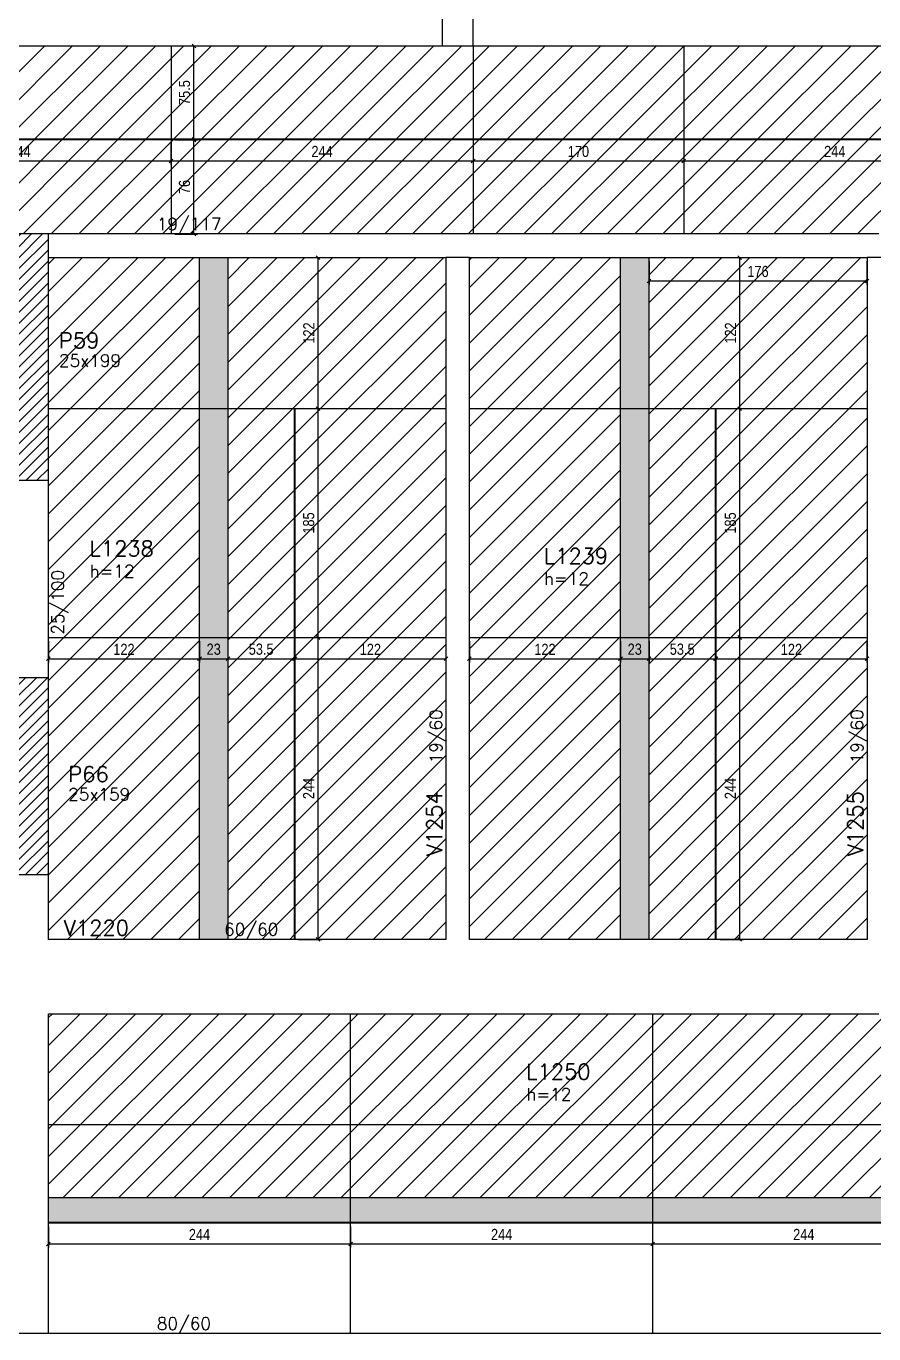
# Model space of a CAD drawing. Extents: x 1860 to 8661, y -614 to 3008.
# Drawn here: x 6195 to 6879, y 121 to 1177 of the extents above; entities that cross this region are included whole.
import ezdxf

# ---------------------------------------------------------------- set-up
doc = ezdxf.new("R2010")
doc.units = 0
for name, color, linetype in [('242', 12, 'Continuous'), ('COTA', 241, 'Continuous'), ('F-LAJES-DIM', 2, 'Continuous'), ('F-LAJES-NOME', 4, 'Continuous'), ('F-PILARES-DIM', 172, 'Continuous'), ('F-PILARES-HACH', 174, 'Continuous'), ('F-PILARES-M', 170, 'Continuous'), ('F-PILARES-NOME', 170, 'Continuous'), ('F-PILARES-S', 170, 'Continuous'), ('F-VIGAS', 3, 'Continuous'), ('F-VIGAS-DIM', 2, 'Continuous'), ('F-VIGAS-NOME', 4, 'Continuous'), ('Painéis', 200, 'Continuous')]:
    doc.layers.add(name, color=color, linetype=linetype)
doc.layers.add('Hachura', color=251, linetype='Continuous', lineweight=9)
doc.styles.add('COTA TECNICA-50', font='techl___.ttf', dxfattribs={"height": 9})
doc.styles.add('MCP', font='romans.shx')
doc.dimstyles.new('COTA PAINEL-50', dxfattribs={"dimtxt": 9, "dimasz": 3, "dimexe": 3, "dimexo": 3, "dimgap": 3, "dimtad": 1, "dimdec": 1, "dimzin": 12, "dimdsep": 46, "dimtxsty": 'COTA TECNICA-50', "dimblk1": 'OBLIQUE', "dimblk2": 'OBLIQUE', "dimsah": 1, "dimcen": 0.9, "dimclrd": 4, "dimclre": 4, "dimclrt": 240, "dimadec": 1, "dimazin": 3, "dimtfac": 1, "dimtdec": 1, "dimtmove": 0, "dimatfit": 3, "dimfxl": 1, "dimtolj": 1, "dimtzin": 12, "dimarcsym": 0})
pattern_1 = [(45, (3973.15, 515.9404), (-4.419417, 4.419417), [])]

# ---------------------------------------------------------------- blocks, each defined once
blk = doc.blocks.new('_Oblique')
at = {"color": 0, "linetype": 'ByBlock', "lineweight": -2}
blk.add_line((-0.5, -0.5), (0.5, 0.5), dxfattribs=at)
blk = doc.blocks.new('*D241')
at = {"layer": 'COTA', "color": 4, "lineweight": -2, "transparency": 16777216}
for p, q in [((6725.6, 1082.4), (6725.6, 1065.5)), ((6969.6, 1082.4), (6969.6, 1065.5)), ((6725.6, 1068.5), (6969.6, 1068.5))]:
    blk.add_line(p, q, dxfattribs=at)
at = {"layer": 'Defpoints', "color": 0, "transparency": 16777216}
for p in [(6725.6, 1085.4), (6969.6, 1085.4), (6969.6, 1068.5)]:
    blk.add_point(p, dxfattribs=at)
at = {"layer": 'COTA', "color": 4, "lineweight": -2, "transparency": 16777216, "xscale": 3, "yscale": 3, "zscale": 3, "rotation": 180}
blk.add_blockref('_Oblique', (6725.6, 1068.5), dxfattribs=at)
at = {"layer": 'COTA', "color": 4, "lineweight": -2, "transparency": 16777216, "xscale": 3, "yscale": 3, "zscale": 3}
blk.add_blockref('_Oblique', (6969.6, 1068.5), dxfattribs=at)
at = {"layer": 'COTA', "color": 240, "transparency": 16777216, "insert": (6847.6, 1076.1), "char_height": 9, "attachment_point": 5, "style": 'COTA TECNICA-50'}
blk.add_mtext('\\A1;244', dxfattribs=at)
blk = doc.blocks.new('*D245')
at = {"layer": 'COTA', "color": 4, "lineweight": -2, "transparency": 16777216}
for p, q in [((6555.6, 1082.4), (6555.6, 1065.5)), ((6725.6, 1082.4), (6725.6, 1065.5)), ((6555.6, 1068.5), (6725.6, 1068.5))]:
    blk.add_line(p, q, dxfattribs=at)
at = {"layer": 'Defpoints', "color": 0, "transparency": 16777216}
for p in [(6555.6, 1085.4), (6725.6, 1085.4), (6725.6, 1068.5)]:
    blk.add_point(p, dxfattribs=at)
at = {"layer": 'COTA', "color": 4, "lineweight": -2, "transparency": 16777216, "xscale": 3, "yscale": 3, "zscale": 3, "rotation": 180}
blk.add_blockref('_Oblique', (6555.6, 1068.5), dxfattribs=at)
at = {"layer": 'COTA', "color": 4, "lineweight": -2, "transparency": 16777216, "xscale": 3, "yscale": 3, "zscale": 3}
blk.add_blockref('_Oblique', (6725.6, 1068.5), dxfattribs=at)
at = {"layer": 'COTA', "color": 240, "transparency": 16777216, "insert": (6640.6, 1076.1), "char_height": 9, "attachment_point": 5, "style": 'COTA TECNICA-50'}
blk.add_mtext('\\A1;170', dxfattribs=at)
blk = doc.blocks.new('*D246')
at = {"layer": 'COTA', "color": 4, "lineweight": -2, "transparency": 16777216}
for p, q in [((6067.6, 1082.4), (6067.6, 1065.5)), ((6311.6, 1082.4), (6311.6, 1065.5)), ((6067.6, 1068.5), (6311.6, 1068.5))]:
    blk.add_line(p, q, dxfattribs=at)
at = {"layer": 'Defpoints', "color": 0, "transparency": 16777216}
for p in [(6067.6, 1085.4), (6311.6, 1085.4), (6311.6, 1068.5)]:
    blk.add_point(p, dxfattribs=at)
at = {"layer": 'COTA', "color": 4, "lineweight": -2, "transparency": 16777216, "xscale": 3, "yscale": 3, "zscale": 3, "rotation": 180}
blk.add_blockref('_Oblique', (6067.6, 1068.5), dxfattribs=at)
at = {"layer": 'COTA', "color": 4, "lineweight": -2, "transparency": 16777216, "xscale": 3, "yscale": 3, "zscale": 3}
blk.add_blockref('_Oblique', (6311.6, 1068.5), dxfattribs=at)
at = {"layer": 'COTA', "color": 240, "transparency": 16777216, "insert": (6189.6, 1076.1), "char_height": 9, "attachment_point": 5, "style": 'COTA TECNICA-50'}
blk.add_mtext('\\A1;244', dxfattribs=at)
blk = doc.blocks.new('*D247')
at = {"layer": 'COTA', "color": 4, "lineweight": -2, "transparency": 16777216}
for p, q in [((6311.6, 1082.4), (6311.6, 1065.5)), ((6555.6, 1082.4), (6555.6, 1065.5)), ((6311.6, 1068.5), (6555.6, 1068.5))]:
    blk.add_line(p, q, dxfattribs=at)
at = {"layer": 'Defpoints', "color": 0, "transparency": 16777216}
for p in [(6311.6, 1085.4), (6555.6, 1085.4), (6555.6, 1068.5)]:
    blk.add_point(p, dxfattribs=at)
at = {"layer": 'COTA', "color": 4, "lineweight": -2, "transparency": 16777216, "xscale": 3, "yscale": 3, "zscale": 3, "rotation": 180}
blk.add_blockref('_Oblique', (6311.6, 1068.5), dxfattribs=at)
at = {"layer": 'COTA', "color": 4, "lineweight": -2, "transparency": 16777216, "xscale": 3, "yscale": 3, "zscale": 3}
blk.add_blockref('_Oblique', (6555.6, 1068.5), dxfattribs=at)
at = {"layer": 'COTA', "color": 240, "transparency": 16777216, "insert": (6433.6, 1076.1), "char_height": 9, "attachment_point": 5, "style": 'COTA TECNICA-50'}
blk.add_mtext('\\A1;244', dxfattribs=at)
blk = doc.blocks.new('*D248')
at = {"layer": 'COTA', "color": 4, "lineweight": -2, "transparency": 16777216}
for p, q in [((6314.6, 1085.4), (6333.1, 1085.4)), ((6330.1, 1009.4), (6330.1, 1085.4)), ((6314.6, 1009.4), (6333.1, 1009.4))]:
    blk.add_line(p, q, dxfattribs=at)
at = {"layer": 'Defpoints', "color": 0, "transparency": 16777216}
for p in [(6311.6, 1085.4), (6330.1, 1085.4), (6311.6, 1009.4)]:
    blk.add_point(p, dxfattribs=at)
at = {"layer": 'COTA', "color": 4, "lineweight": -2, "transparency": 16777216, "xscale": 3, "yscale": 3, "zscale": 3}
for p, rotation in [((6330.1, 1085.4), 90), ((6330.1, 1009.4), 270)]:
    blk.add_blockref('_Oblique', p, dxfattribs=dict(at, rotation=rotation))
at = {"layer": 'COTA', "color": 240, "transparency": 16777216, "insert": (6322.5, 1047.4), "char_height": 9, "attachment_point": 5, "rotation": 90, "style": 'COTA TECNICA-50'}
blk.add_mtext('\\A1;76', dxfattribs=at)
blk = doc.blocks.new('*D253')
at = {"layer": 'COTA', "color": 4, "lineweight": -2, "transparency": 16777216}
for p, q in [((6314.6, 1161.4), (6333.1, 1161.4)), ((6330.1, 1085.9), (6330.1, 1161.4)), ((6314.6, 1085.9), (6333.1, 1085.9))]:
    blk.add_line(p, q, dxfattribs=at)
at = {"layer": 'Defpoints', "color": 0, "transparency": 16777216}
for p in [(6311.6, 1161.4), (6330.1, 1161.4), (6311.6, 1085.9)]:
    blk.add_point(p, dxfattribs=at)
at = {"layer": 'COTA', "color": 4, "lineweight": -2, "transparency": 16777216, "xscale": 3, "yscale": 3, "zscale": 3}
for p, rotation in [((6330.1, 1161.4), 90), ((6330.1, 1085.9), 270)]:
    blk.add_blockref('_Oblique', p, dxfattribs=dict(at, rotation=rotation))
at = {"layer": 'COTA', "color": 240, "transparency": 16777216, "insert": (6322.5, 1123.7), "char_height": 9, "attachment_point": 5, "rotation": 90, "style": 'COTA TECNICA-50'}
blk.add_mtext('\\A1;75.5', dxfattribs=at)
blk = doc.blocks.new('*D270')
at = {"layer": 'COTA', "color": 4, "lineweight": -2, "transparency": 16777216}
for p, q in [((6212.6, 680.4), (6212.6, 663.2)), ((6334.6, 680.4), (6334.6, 663.2)), ((6212.6, 666.2), (6334.6, 666.2))]:
    blk.add_line(p, q, dxfattribs=at)
at = {"layer": 'Defpoints', "color": 0, "transparency": 16777216}
for p in [(6212.6, 683.4), (6334.6, 683.4), (6334.6, 666.2)]:
    blk.add_point(p, dxfattribs=at)
at = {"layer": 'COTA', "color": 4, "lineweight": -2, "transparency": 16777216, "xscale": 3, "yscale": 3, "zscale": 3, "rotation": 180}
blk.add_blockref('_Oblique', (6212.6, 666.2), dxfattribs=at)
at = {"layer": 'COTA', "color": 4, "lineweight": -2, "transparency": 16777216, "xscale": 3, "yscale": 3, "zscale": 3}
blk.add_blockref('_Oblique', (6334.6, 666.2), dxfattribs=at)
at = {"layer": 'COTA', "color": 240, "transparency": 16777216, "insert": (6273.6, 673.8), "char_height": 9, "attachment_point": 5, "style": 'COTA TECNICA-50'}
blk.add_mtext('\\A1;122', dxfattribs=at)
blk = doc.blocks.new('*D271')
at = {"layer": 'COTA', "color": 4, "lineweight": -2, "transparency": 16777216}
for p, q in [((6357.6, 680.4), (6357.6, 663.2)), ((6411.1, 680.4), (6411.1, 663.2)), ((6357.6, 666.2), (6411.1, 666.2))]:
    blk.add_line(p, q, dxfattribs=at)
at = {"layer": 'Defpoints', "color": 0, "transparency": 16777216}
for p in [(6357.6, 683.4), (6411.1, 683.4), (6411.1, 666.2)]:
    blk.add_point(p, dxfattribs=at)
at = {"layer": 'COTA', "color": 4, "lineweight": -2, "transparency": 16777216, "xscale": 3, "yscale": 3, "zscale": 3, "rotation": 180}
blk.add_blockref('_Oblique', (6357.6, 666.2), dxfattribs=at)
at = {"layer": 'COTA', "color": 4, "lineweight": -2, "transparency": 16777216, "xscale": 3, "yscale": 3, "zscale": 3}
blk.add_blockref('_Oblique', (6411.1, 666.2), dxfattribs=at)
at = {"layer": 'COTA', "color": 240, "transparency": 16777216, "insert": (6384.4, 673.9), "char_height": 9, "attachment_point": 5, "style": 'COTA TECNICA-50'}
blk.add_mtext('\\A1;53.5', dxfattribs=at)
blk = doc.blocks.new('*D272')
at = {"layer": 'COTA', "color": 4, "lineweight": -2, "transparency": 16777216}
for p, q in [((6411.6, 680.4), (6411.6, 663.2)), ((6533.6, 680.4), (6533.6, 663.2)), ((6411.6, 666.2), (6533.6, 666.2))]:
    blk.add_line(p, q, dxfattribs=at)
at = {"layer": 'Defpoints', "color": 0, "transparency": 16777216}
for p in [(6411.6, 683.4), (6533.6, 683.4), (6533.6, 666.2)]:
    blk.add_point(p, dxfattribs=at)
at = {"layer": 'COTA', "color": 4, "lineweight": -2, "transparency": 16777216, "xscale": 3, "yscale": 3, "zscale": 3, "rotation": 180}
blk.add_blockref('_Oblique', (6411.6, 666.2), dxfattribs=at)
at = {"layer": 'COTA', "color": 4, "lineweight": -2, "transparency": 16777216, "xscale": 3, "yscale": 3, "zscale": 3}
blk.add_blockref('_Oblique', (6533.6, 666.2), dxfattribs=at)
at = {"layer": 'COTA', "color": 240, "transparency": 16777216, "insert": (6472.6, 673.8), "char_height": 9, "attachment_point": 5, "style": 'COTA TECNICA-50'}
blk.add_mtext('\\A1;122', dxfattribs=at)
blk = doc.blocks.new('*D273')
at = {"layer": 'COTA', "color": 4, "lineweight": -2, "transparency": 16777216}
for p, q in [((6414.6, 683.4), (6433.4, 683.4)), ((6430.4, 439.4), (6430.4, 683.4)), ((6414.6, 439.4), (6433.4, 439.4))]:
    blk.add_line(p, q, dxfattribs=at)
at = {"layer": 'Defpoints', "color": 0, "transparency": 16777216}
for p in [(6411.6, 683.4), (6430.4, 683.4), (6411.6, 439.4)]:
    blk.add_point(p, dxfattribs=at)
at = {"layer": 'COTA', "color": 4, "lineweight": -2, "transparency": 16777216, "xscale": 3, "yscale": 3, "zscale": 3}
for p, rotation in [((6430.4, 683.4), 90), ((6430.4, 439.4), 270)]:
    blk.add_blockref('_Oblique', p, dxfattribs=dict(at, rotation=rotation))
at = {"layer": 'COTA', "color": 240, "transparency": 16777216, "insert": (6422.8, 561.4), "char_height": 9, "attachment_point": 5, "rotation": 90, "style": 'COTA TECNICA-50'}
blk.add_mtext('\\A1;244', dxfattribs=at)
blk = doc.blocks.new('*D274')
at = {"layer": 'COTA', "color": 4, "lineweight": -2, "transparency": 16777216}
for p, q in [((6430.4, 683.4), (6430.4, 868.4)), ((6432, 868.4), (6433.4, 868.4)), ((6414.6, 683.4), (6433.4, 683.4))]:
    blk.add_line(p, q, dxfattribs=at)
at = {"layer": 'Defpoints', "color": 0, "transparency": 16777216}
for p in [(6429, 868.4), (6430.4, 868.4), (6411.6, 683.4)]:
    blk.add_point(p, dxfattribs=at)
at = {"layer": 'COTA', "color": 4, "lineweight": -2, "transparency": 16777216, "xscale": 3, "yscale": 3, "zscale": 3}
for p, rotation in [((6430.4, 868.4), 90), ((6430.4, 683.4), 270)]:
    blk.add_blockref('_Oblique', p, dxfattribs=dict(at, rotation=rotation))
at = {"layer": 'COTA', "color": 240, "transparency": 16777216, "insert": (6422.8, 775.9), "char_height": 9, "attachment_point": 5, "rotation": 90, "style": 'COTA TECNICA-50'}
blk.add_mtext('\\A1;185', dxfattribs=at)
blk = doc.blocks.new('*D275')
at = {"layer": 'COTA', "color": 4, "lineweight": -2, "transparency": 16777216}
for p, q in [((6430.4, 868.4), (6430.4, 990.4)), ((6432, 990.4), (6433.4, 990.4)), ((6432, 868.4), (6433.4, 868.4))]:
    blk.add_line(p, q, dxfattribs=at)
at = {"layer": 'Defpoints', "color": 0, "transparency": 16777216}
for p in [(6429, 990.4), (6430.4, 990.4), (6429, 868.4)]:
    blk.add_point(p, dxfattribs=at)
at = {"layer": 'COTA', "color": 4, "lineweight": -2, "transparency": 16777216, "xscale": 3, "yscale": 3, "zscale": 3}
for p, rotation in [((6430.4, 990.4), 90), ((6430.4, 868.4), 270)]:
    blk.add_blockref('_Oblique', p, dxfattribs=dict(at, rotation=rotation))
at = {"layer": 'COTA', "color": 240, "transparency": 16777216, "insert": (6422.9, 929.4), "char_height": 9, "attachment_point": 5, "rotation": 90, "style": 'COTA TECNICA-50'}
blk.add_mtext('\\A1;122', dxfattribs=at)
blk = doc.blocks.new('*D276')
at = {"layer": 'COTA', "color": 4, "lineweight": -2, "transparency": 16777216}
for p, q in [((6334.6, 680.4), (6334.6, 663.2)), ((6357.6, 680.4), (6357.6, 663.2)), ((6334.6, 666.2), (6357.6, 666.2))]:
    blk.add_line(p, q, dxfattribs=at)
at = {"layer": 'Defpoints', "color": 0, "transparency": 16777216}
for p in [(6334.6, 683.4), (6357.6, 683.4), (6357.6, 666.2)]:
    blk.add_point(p, dxfattribs=at)
at = {"layer": 'COTA', "color": 4, "lineweight": -2, "transparency": 16777216, "xscale": 3, "yscale": 3, "zscale": 3, "rotation": 180}
blk.add_blockref('_Oblique', (6334.6, 666.2), dxfattribs=at)
at = {"layer": 'COTA', "color": 4, "lineweight": -2, "transparency": 16777216, "xscale": 3, "yscale": 3, "zscale": 3}
blk.add_blockref('_Oblique', (6357.6, 666.2), dxfattribs=at)
at = {"layer": 'COTA', "color": 240, "transparency": 16777216, "insert": (6346.1, 673.9), "char_height": 9, "attachment_point": 5, "style": 'COTA TECNICA-50'}
blk.add_mtext('\\A1;23', dxfattribs=at)
blk = doc.blocks.new('*D277')
at = {"layer": 'COTA', "color": 4, "lineweight": -2, "transparency": 16777216}
for p, q in [((6552.6, 680.4), (6552.6, 663.2)), ((6674.6, 680.4), (6674.6, 663.2)), ((6552.6, 666.2), (6674.6, 666.2))]:
    blk.add_line(p, q, dxfattribs=at)
at = {"layer": 'Defpoints', "color": 0, "transparency": 16777216}
for p in [(6552.6, 683.4), (6674.6, 683.4), (6674.6, 666.2)]:
    blk.add_point(p, dxfattribs=at)
at = {"layer": 'COTA', "color": 4, "lineweight": -2, "transparency": 16777216, "xscale": 3, "yscale": 3, "zscale": 3, "rotation": 180}
blk.add_blockref('_Oblique', (6552.6, 666.2), dxfattribs=at)
at = {"layer": 'COTA', "color": 4, "lineweight": -2, "transparency": 16777216, "xscale": 3, "yscale": 3, "zscale": 3}
blk.add_blockref('_Oblique', (6674.6, 666.2), dxfattribs=at)
at = {"layer": 'COTA', "color": 240, "transparency": 16777216, "insert": (6613.6, 673.8), "char_height": 9, "attachment_point": 5, "style": 'COTA TECNICA-50'}
blk.add_mtext('\\A1;122', dxfattribs=at)
blk = doc.blocks.new('*D278')
at = {"layer": 'COTA', "color": 4, "lineweight": -2, "transparency": 16777216}
for p, q in [((6697.6, 680.4), (6697.6, 663.2)), ((6751.1, 680.4), (6751.1, 663.2)), ((6697.6, 666.2), (6751.1, 666.2))]:
    blk.add_line(p, q, dxfattribs=at)
at = {"layer": 'Defpoints', "color": 0, "transparency": 16777216}
for p in [(6697.6, 683.4), (6751.1, 683.4), (6751.1, 666.2)]:
    blk.add_point(p, dxfattribs=at)
at = {"layer": 'COTA', "color": 4, "lineweight": -2, "transparency": 16777216, "xscale": 3, "yscale": 3, "zscale": 3, "rotation": 180}
blk.add_blockref('_Oblique', (6697.6, 666.2), dxfattribs=at)
at = {"layer": 'COTA', "color": 4, "lineweight": -2, "transparency": 16777216, "xscale": 3, "yscale": 3, "zscale": 3}
blk.add_blockref('_Oblique', (6751.1, 666.2), dxfattribs=at)
at = {"layer": 'COTA', "color": 240, "transparency": 16777216, "insert": (6724.4, 673.9), "char_height": 9, "attachment_point": 5, "style": 'COTA TECNICA-50'}
blk.add_mtext('\\A1;53.5', dxfattribs=at)
blk = doc.blocks.new('*D279')
at = {"layer": 'COTA', "color": 4, "lineweight": -2, "transparency": 16777216}
for p, q in [((6751.6, 680.4), (6751.6, 663.2)), ((6873.6, 680.4), (6873.6, 663.2)), ((6751.6, 666.2), (6873.6, 666.2))]:
    blk.add_line(p, q, dxfattribs=at)
at = {"layer": 'Defpoints', "color": 0, "transparency": 16777216}
for p in [(6751.6, 683.4), (6873.6, 683.4), (6873.6, 666.2)]:
    blk.add_point(p, dxfattribs=at)
at = {"layer": 'COTA', "color": 4, "lineweight": -2, "transparency": 16777216, "xscale": 3, "yscale": 3, "zscale": 3, "rotation": 180}
blk.add_blockref('_Oblique', (6751.6, 666.2), dxfattribs=at)
at = {"layer": 'COTA', "color": 4, "lineweight": -2, "transparency": 16777216, "xscale": 3, "yscale": 3, "zscale": 3}
blk.add_blockref('_Oblique', (6873.6, 666.2), dxfattribs=at)
at = {"layer": 'COTA', "color": 240, "transparency": 16777216, "insert": (6812.6, 673.8), "char_height": 9, "attachment_point": 5, "style": 'COTA TECNICA-50'}
blk.add_mtext('\\A1;122', dxfattribs=at)
blk = doc.blocks.new('*D280')
at = {"layer": 'COTA', "color": 4, "lineweight": -2, "transparency": 16777216}
for p, q in [((6755.1, 683.4), (6773.9, 683.4)), ((6770.9, 439.4), (6770.9, 683.4)), ((6755.1, 439.4), (6773.9, 439.4))]:
    blk.add_line(p, q, dxfattribs=at)
at = {"layer": 'Defpoints', "color": 0, "transparency": 16777216}
for p in [(6752.1, 683.4), (6770.9, 683.4), (6752.1, 439.4)]:
    blk.add_point(p, dxfattribs=at)
at = {"layer": 'COTA', "color": 4, "lineweight": -2, "transparency": 16777216, "xscale": 3, "yscale": 3, "zscale": 3}
for p, rotation in [((6770.9, 683.4), 90), ((6770.9, 439.4), 270)]:
    blk.add_blockref('_Oblique', p, dxfattribs=dict(at, rotation=rotation))
at = {"layer": 'COTA', "color": 240, "transparency": 16777216, "insert": (6763.3, 561.4), "char_height": 9, "attachment_point": 5, "rotation": 90, "style": 'COTA TECNICA-50'}
blk.add_mtext('\\A1;244', dxfattribs=at)
blk = doc.blocks.new('*D281')
at = {"layer": 'COTA', "color": 4, "lineweight": -2, "transparency": 16777216}
for p, q in [((6770.9, 683.4), (6770.9, 868.4)), ((6772.5, 868.4), (6773.9, 868.4)), ((6755.1, 683.4), (6773.9, 683.4))]:
    blk.add_line(p, q, dxfattribs=at)
at = {"layer": 'Defpoints', "color": 0, "transparency": 16777216}
for p in [(6769.5, 868.4), (6770.9, 868.4), (6752.1, 683.4)]:
    blk.add_point(p, dxfattribs=at)
at = {"layer": 'COTA', "color": 4, "lineweight": -2, "transparency": 16777216, "xscale": 3, "yscale": 3, "zscale": 3}
for p, rotation in [((6770.9, 868.4), 90), ((6770.9, 683.4), 270)]:
    blk.add_blockref('_Oblique', p, dxfattribs=dict(at, rotation=rotation))
at = {"layer": 'COTA', "color": 240, "transparency": 16777216, "insert": (6763.3, 775.9), "char_height": 9, "attachment_point": 5, "rotation": 90, "style": 'COTA TECNICA-50'}
blk.add_mtext('\\A1;185', dxfattribs=at)
blk = doc.blocks.new('*D282')
at = {"layer": 'COTA', "color": 4, "lineweight": -2, "transparency": 16777216}
for p, q in [((6770.9, 868.4), (6770.9, 990.4)), ((6772.5, 990.4), (6773.9, 990.4)), ((6772.5, 868.4), (6773.9, 868.4))]:
    blk.add_line(p, q, dxfattribs=at)
at = {"layer": 'Defpoints', "color": 0, "transparency": 16777216}
for p in [(6769.5, 990.4), (6770.9, 990.4), (6769.5, 868.4)]:
    blk.add_point(p, dxfattribs=at)
at = {"layer": 'COTA', "color": 4, "lineweight": -2, "transparency": 16777216, "xscale": 3, "yscale": 3, "zscale": 3}
for p, rotation in [((6770.9, 990.4), 90), ((6770.9, 868.4), 270)]:
    blk.add_blockref('_Oblique', p, dxfattribs=dict(at, rotation=rotation))
at = {"layer": 'COTA', "color": 240, "transparency": 16777216, "insert": (6763.4, 929.4), "char_height": 9, "attachment_point": 5, "rotation": 90, "style": 'COTA TECNICA-50'}
blk.add_mtext('\\A1;122', dxfattribs=at)
blk = doc.blocks.new('*D283')
at = {"layer": 'COTA', "color": 4, "lineweight": -2, "transparency": 16777216}
for p, q in [((6674.6, 680.4), (6674.6, 663.2)), ((6697.6, 680.4), (6697.6, 663.2)), ((6674.6, 666.2), (6697.6, 666.2))]:
    blk.add_line(p, q, dxfattribs=at)
at = {"layer": 'Defpoints', "color": 0, "transparency": 16777216}
for p in [(6674.6, 683.4), (6697.6, 683.4), (6697.6, 666.2)]:
    blk.add_point(p, dxfattribs=at)
at = {"layer": 'COTA', "color": 4, "lineweight": -2, "transparency": 16777216, "xscale": 3, "yscale": 3, "zscale": 3, "rotation": 180}
blk.add_blockref('_Oblique', (6674.6, 666.2), dxfattribs=at)
at = {"layer": 'COTA', "color": 4, "lineweight": -2, "transparency": 16777216, "xscale": 3, "yscale": 3, "zscale": 3}
blk.add_blockref('_Oblique', (6697.6, 666.2), dxfattribs=at)
at = {"layer": 'COTA', "color": 240, "transparency": 16777216, "insert": (6686.1, 673.9), "char_height": 9, "attachment_point": 5, "style": 'COTA TECNICA-50'}
blk.add_mtext('\\A1;23', dxfattribs=at)
blk = doc.blocks.new('*D284')
at = {"layer": 'COTA', "color": 4, "lineweight": -2, "transparency": 16777216}
for p, q in [((6697.6, 987.4), (6697.6, 968.5)), ((6873.6, 987.4), (6873.6, 968.5)), ((6697.6, 971.5), (6873.6, 971.5))]:
    blk.add_line(p, q, dxfattribs=at)
at = {"layer": 'Defpoints', "color": 0, "transparency": 16777216}
for p in [(6697.6, 990.4), (6873.6, 990.4), (6873.6, 971.5)]:
    blk.add_point(p, dxfattribs=at)
at = {"layer": 'COTA', "color": 4, "lineweight": -2, "transparency": 16777216, "xscale": 3, "yscale": 3, "zscale": 3, "rotation": 180}
blk.add_blockref('_Oblique', (6697.6, 971.5), dxfattribs=at)
at = {"layer": 'COTA', "color": 4, "lineweight": -2, "transparency": 16777216, "xscale": 3, "yscale": 3, "zscale": 3}
blk.add_blockref('_Oblique', (6873.6, 971.5), dxfattribs=at)
at = {"layer": 'COTA', "color": 240, "transparency": 16777216, "insert": (6785.6, 979.1), "char_height": 9, "attachment_point": 5, "style": 'COTA TECNICA-50'}
blk.add_mtext('\\A1;176', dxfattribs=at)
blk = doc.blocks.new('*D291')
at = {"layer": 'COTA', "color": 4, "lineweight": -2, "transparency": 16777216}
for p, q in [((6212.6, 207.4), (6212.6, 190.4)), ((6456.6, 207.4), (6456.6, 190.4)), ((6212.6, 193.4), (6456.6, 193.4))]:
    blk.add_line(p, q, dxfattribs=at)
at = {"layer": 'Defpoints', "color": 0, "transparency": 16777216}
for p in [(6212.6, 210.4), (6456.6, 210.4), (6456.6, 193.4)]:
    blk.add_point(p, dxfattribs=at)
at = {"layer": 'COTA', "color": 4, "lineweight": -2, "transparency": 16777216, "xscale": 3, "yscale": 3, "zscale": 3, "rotation": 180}
blk.add_blockref('_Oblique', (6212.6, 193.4), dxfattribs=at)
at = {"layer": 'COTA', "color": 4, "lineweight": -2, "transparency": 16777216, "xscale": 3, "yscale": 3, "zscale": 3}
blk.add_blockref('_Oblique', (6456.6, 193.4), dxfattribs=at)
at = {"layer": 'COTA', "color": 240, "transparency": 16777216, "insert": (6334.6, 201), "char_height": 9, "attachment_point": 5, "style": 'COTA TECNICA-50'}
blk.add_mtext('\\A1;244', dxfattribs=at)
blk = doc.blocks.new('*D292')
at = {"layer": 'COTA', "color": 4, "lineweight": -2, "transparency": 16777216}
for p, q in [((6456.6, 207.4), (6456.6, 190.4)), ((6456.6, 193.4), (6700.6, 193.4))]:
    blk.add_line(p, q, dxfattribs=at)
at = {"layer": 'Defpoints', "color": 0, "transparency": 16777216}
for p in [(6456.6, 210.4), (6700.6, 193.4), (6700.6, 193.4)]:
    blk.add_point(p, dxfattribs=at)
at = {"layer": 'COTA', "color": 4, "lineweight": -2, "transparency": 16777216, "xscale": 3, "yscale": 3, "zscale": 3, "rotation": 180}
blk.add_blockref('_Oblique', (6456.6, 193.4), dxfattribs=at)
at = {"layer": 'COTA', "color": 4, "lineweight": -2, "transparency": 16777216, "xscale": 3, "yscale": 3, "zscale": 3}
blk.add_blockref('_Oblique', (6700.6, 193.4), dxfattribs=at)
at = {"layer": 'COTA', "color": 240, "transparency": 16777216, "insert": (6578.6, 201), "char_height": 9, "attachment_point": 5, "style": 'COTA TECNICA-50'}
blk.add_mtext('\\A1;244', dxfattribs=at)
blk = doc.blocks.new('*D293')
at = {"layer": 'COTA', "color": 4, "lineweight": -2, "transparency": 16777216}
blk.add_line((6700.6, 193.4), (6944.6, 193.4), dxfattribs=at)
at = {"layer": 'Defpoints', "color": 0, "transparency": 16777216}
for p in [(6700.6, 193.4), (6944.6, 193.4), (6944.6, 193.4)]:
    blk.add_point(p, dxfattribs=at)
at = {"layer": 'COTA', "color": 4, "lineweight": -2, "transparency": 16777216, "xscale": 3, "yscale": 3, "zscale": 3, "rotation": 180}
blk.add_blockref('_Oblique', (6700.6, 193.4), dxfattribs=at)
at = {"layer": 'COTA', "color": 4, "lineweight": -2, "transparency": 16777216, "xscale": 3, "yscale": 3, "zscale": 3}
blk.add_blockref('_Oblique', (6944.6, 193.4), dxfattribs=at)
at = {"layer": 'COTA', "color": 240, "transparency": 16777216, "insert": (6822.6, 201), "char_height": 9, "attachment_point": 5, "style": 'COTA TECNICA-50'}
blk.add_mtext('\\A1;244', dxfattribs=at)

msp = doc.modelspace()

# ---------------------------------------------------------------- hatches: boundary and pattern name
at = {"layer": 'F-PILARES-HACH', "linetype": 'Continuous'}
h = msp.add_hatch(dxfattribs=at)
h.set_pattern_fill('ANSI31', color=256, scale=50, style=0)
h.set_pattern_definition(pattern_1)
h.paths.add_polyline_path([(6187.65, 810.44), (6212.65, 810.44), (6212.65, 1009.44), (6187.65, 1009.44)], flags=16)
h = msp.add_hatch(dxfattribs=at)
h.set_pattern_fill('ANSI31', color=256, scale=50, style=0)
h.set_pattern_definition(pattern_1)
h.paths.add_polyline_path([(6187.65, 491.94), (6212.65, 491.94), (6212.65, 650.94), (6187.65, 650.94)], flags=16)
at = {"layer": 'Hachura', "linetype": 'ByBlock'}
h = msp.add_hatch(dxfattribs=at)
h.set_pattern_fill('ANSI31', color=256, scale=5)
h.set_pattern_definition([(45, (26.26, 6.996), (-11.22532, 11.22532), [])])
h.paths.add_polyline_path([(5268.15, 1161.44), (5268.15, 1085.94), (5432.65, 1085.94), (5432.65, 1161.44)])
h.paths.add_polyline_path([(5268.15, 1085.44), (5268.15, 1009.44), (5432.65, 1009.44), (5432.65, 1085.44)])
h.paths.add_polyline_path([(5432.65, 1085.44), (5432.65, 1009.44), (5468.15, 1009.44), (5487.15, 1009.44), (5579.65, 1009.44), (5579.65, 1085.44)])
h.paths.add_polyline_path([(5432.65, 1161.44), (5432.65, 1085.94), (5579.65, 1085.94), (5579.65, 1161.44)])
h.paths.add_polyline_path([(5579.65, 1161.44), (5579.65, 1085.94), (5823.65, 1085.94), (5823.65, 1161.44), (5805.15, 1161.44)])
h.paths.add_polyline_path([(5579.65, 1085.44), (5579.65, 1009.44), (5696.65, 1009.44), (5823.65, 1009.44), (5823.65, 1085.44)])
h.paths.add_polyline_path([(5823.65, 1085.44), (5823.65, 1009.44), (5906.15, 1009.44), (5925.15, 1009.44), (6067.65, 1009.44), (6067.65, 1085.44)])
h.paths.add_polyline_path([(6067.65, 1085.94), (6067.65, 1161.44), (6043.15, 1161.44), (5823.65, 1161.44), (5823.65, 1085.94)])
h.paths.add_polyline_path([(6067.65, 1161.44), (6067.65, 1085.94), (6311.65, 1085.94), (6311.65, 1161.44)])
h.paths.add_polyline_path([(6311.65, 1009.44), (6311.65, 1085.44), (6067.65, 1085.44), (6067.65, 1009.44), (6187.65, 1009.44), (6212.65, 1009.44)])
h.paths.add_polyline_path([(6311.65, 1085.44), (6311.65, 1009.44), (6543.15, 1009.44), (6555.65, 1009.44), (6555.65, 1085.44)])
h.paths.add_polyline_path([(6555.65, 1085.94), (6555.65, 1161.44), (6530.65, 1161.44), (6311.65, 1161.44), (6311.65, 1085.94)])
h.paths.add_polyline_path([(6555.65, 1161.44), (6555.65, 1085.94), (6725.65, 1085.94), (6725.65, 1161.44)])
h.paths.add_polyline_path([(6725.65, 1009.44), (6725.65, 1085.44), (6555.65, 1085.44), (6555.65, 1009.44)])
h.paths.add_polyline_path([(6725.65, 1085.44), (6725.65, 1009.44), (6883.15, 1009.44), (6969.65, 1009.44), (6969.65, 1085.44)])
h.paths.add_polyline_path([(6969.65, 1085.94), (6969.65, 1161.44), (6725.65, 1161.44), (6725.65, 1085.94)])
h.paths.add_polyline_path([(7213.65, 1085.94), (7213.65, 1161.44), (6969.65, 1161.44), (6969.65, 1085.94)])
h.paths.add_polyline_path([(6969.65, 1085.44), (6969.65, 1009.44), (7207.65, 1009.44), (7213.65, 1009.44), (7213.65, 1085.44)])
h = msp.add_hatch(dxfattribs=at)
h.set_pattern_fill('ANSI31', color=256, scale=5)
h.set_pattern_definition([(45, (-178.398, -39.917), (-11.22532, 11.22532), [])])
h.paths.add_polyline_path([(6334.65, 868.44), (6334.65, 990.44), (6212.65, 990.44), (6212.65, 868.44)])
h.paths.add_polyline_path([(6357.65, 868.44), (6533.65, 868.44), (6533.65, 990.44), (6357.65, 990.44)])
h.paths.add_polyline_path([(6411.65, 683.44), (6533.65, 683.44), (6533.65, 868.44), (6411.65, 868.44)])
h.paths.add_polyline_path([(6411.15, 868.44), (6357.65, 868.44), (6357.65, 683.44), (6411.15, 683.44)])
h.paths.add_polyline_path([(6334.65, 868.44), (6212.65, 868.44), (6212.65, 810.44), (6212.65, 780.94), (6212.65, 683.44), (6334.65, 683.44)])
h.paths.add_polyline_path([(6334.65, 683.44), (6212.65, 683.44), (6212.65, 650.94), (6212.65, 491.94), (6212.65, 439.44), (6334.65, 439.44)])
h.paths.add_polyline_path([(6411.15, 683.44), (6357.65, 683.44), (6357.65, 439.44), (6411.15, 439.44)])
h.paths.add_polyline_path([(6411.65, 439.44), (6533.65, 439.44), (6533.65, 683.44), (6411.65, 683.44)])
h.paths.add_polyline_path([(6674.65, 683.44), (6552.65, 683.44), (6552.65, 439.44), (6674.65, 439.44)])
h.paths.add_polyline_path([(6674.65, 868.44), (6552.65, 868.44), (6552.65, 683.44), (6674.65, 683.44)])
h.paths.add_polyline_path([(6674.65, 868.44), (6674.65, 990.44), (6552.65, 990.44), (6552.65, 868.44)])
h.paths.add_polyline_path([(6697.65, 868.44), (6873.65, 868.44), (6873.65, 990.44), (6697.65, 990.44)])
h.paths.add_polyline_path([(6873.65, 868.44), (6751.65, 868.44), (6751.65, 683.44), (6873.65, 683.44)])
h.paths.add_polyline_path([(6751.15, 868.44), (6697.65, 868.44), (6697.65, 683.44), (6751.15, 683.44)])
h.paths.add_polyline_path([(6751.15, 683.44), (6697.65, 683.44), (6697.65, 439.44), (6751.15, 439.44)])
h.paths.add_polyline_path([(6873.65, 683.44), (6751.65, 683.44), (6751.65, 439.44), (6873.65, 439.44)])
h.paths.add_polyline_path([(6892.65, 439.44), (7014.65, 439.44), (7014.65, 683.44), (6892.65, 683.44)])
h.paths.add_polyline_path([(7014.65, 868.44), (6892.65, 868.44), (6892.65, 683.44), (7014.65, 683.44)])
h.paths.add_polyline_path([(7014.65, 868.44), (7014.65, 990.44), (6892.65, 990.44), (6892.65, 868.44)])
h.paths.add_polyline_path([(7034.65, 868.44), (7207.65, 868.44), (7207.65, 990.44), (7034.65, 990.44)])
h.paths.add_polyline_path([(7034.65, 683.44), (7091.15, 683.44), (7091.15, 868.44), (7034.65, 868.44)])
h.paths.add_polyline_path([(7091.65, 683.44), (7213.65, 683.44), (7213.65, 810.44), (7207.65, 810.44), (7207.65, 868.44), (7091.65, 868.44)])
h.paths.add_polyline_path([(7213.65, 683.44), (7091.65, 683.44), (7091.65, 439.44), (7207.65, 439.44), (7213.65, 439.44)])
h.paths.add_polyline_path([(7091.15, 683.44), (7034.65, 683.44), (7034.65, 439.44), (7091.15, 439.44)])
at = {"layer": 'Hachura'}
h = msp.add_hatch(color=256, dxfattribs=at)
h.dxf.hatch_style = 1
h.paths.add_polyline_path([(6334.65, 868.44), (6357.65, 868.44), (6357.65, 990.44), (6334.65, 990.44)])
h.paths.add_polyline_path([(6334.65, 683.44), (6357.65, 683.44), (6357.65, 868.44), (6334.65, 868.44)])
h.paths.add_polyline_path([(6357.65, 683.44), (6334.65, 683.44), (6334.65, 439.44), (6357.65, 439.44)])
h = msp.add_hatch(color=256, dxfattribs=at)
h.dxf.hatch_style = 1
h.paths.add_polyline_path([(6674.65, 868.44), (6697.65, 868.44), (6697.65, 990.44), (6674.65, 990.44)])
h.paths.add_polyline_path([(6674.65, 683.44), (6697.65, 683.44), (6697.65, 868.44), (6674.65, 868.44)])
h.paths.add_polyline_path([(6674.65, 439.44), (6697.65, 439.44), (6697.65, 683.44), (6674.65, 683.44)])
at = {"layer": 'Hachura', "linetype": 'ByBlock'}
h = msp.add_hatch(dxfattribs=at)
h.set_pattern_fill('ANSI31', color=256, scale=5)
h.set_pattern_definition([(45, (0, -425.763), (-11.22532, 11.22532), [])])
h.paths.add_polyline_path([(6944.65, 379.44), (6944.65, 289.94), (7091.65, 289.94), (7091.65, 379.44)])
h.paths.add_polyline_path([(7091.65, 230.94), (7091.65, 289.94), (6944.65, 289.94), (6944.65, 230.94)])
h.paths.add_polyline_path([(6944.65, 230.94), (6944.65, 289.94), (6700.65, 289.94), (6700.65, 230.94)])
h.paths.add_polyline_path([(6883.15, 379.44), (6700.65, 379.44), (6700.65, 289.94), (6944.65, 289.94), (6944.65, 379.44)])
h.paths.add_polyline_path([(6456.65, 379.44), (6456.65, 289.94), (6700.65, 289.94), (6700.65, 379.44), (6543.15, 379.44)])
h.paths.add_polyline_path([(6700.65, 230.94), (6700.65, 289.94), (6456.65, 289.94), (6456.65, 230.94)])
h.paths.add_polyline_path([(6456.65, 230.94), (6456.65, 289.94), (6212.65, 289.94), (6212.65, 230.94)])
h.paths.add_polyline_path([(6456.65, 289.94), (6456.65, 379.44), (6212.65, 379.44), (6212.65, 289.94)])
at = {"layer": 'Hachura'}
h = msp.add_hatch(color=256, dxfattribs=at)
h.dxf.hatch_style = 1
h.paths.add_polyline_path([(6456.65, 210.94), (6456.65, 230.94), (6212.65, 230.94), (6212.65, 210.94)])
h.paths.add_polyline_path([(6700.65, 210.94), (6700.65, 230.94), (6456.65, 230.94), (6456.65, 210.94)])
h.paths.add_polyline_path([(6700.65, 230.94), (6700.65, 210.94), (6944.65, 210.94), (6944.65, 230.94)])
h.paths.add_polyline_path([(7091.65, 210.94), (7091.65, 230.94), (6944.65, 230.94), (6944.65, 210.94)])
h.paths.add_polyline_path([(7213.65, 210.94), (7213.65, 230.94), (7091.65, 230.94), (7091.65, 210.94)])

# ---------------------------------------------------------------- linework, layer by layer
at = {"layer": '242', "linetype": 'Continuous'}
for p, q in [((6200.15, 909.94), (6200.15, 909.94)), ((6200.15, 571.44), (6200.15, 571.44))]:
    msp.add_line(p, q, dxfattribs=at)
at = {"layer": 'F-PILARES-M', "linetype": 'Continuous'}
msp.add_lwpolyline([(6555.65, 1290.44), (6530.65, 1290.44), (6530.65, 1161.44), (6555.65, 1161.44), (6555.65, 1290.44)], dxfattribs=at)
at = {"layer": 'F-PILARES-S', "linetype": 'Continuous'}
for points in [[(6187.65, 810.44), (6212.65, 810.44), (6212.65, 1009.44), (6187.65, 1009.44), (6187.65, 810.44)], [(6187.65, 491.94), (6212.65, 491.94), (6212.65, 650.94), (6187.65, 650.94), (6187.65, 491.94)]]:
    msp.add_lwpolyline(points, dxfattribs=at)
at = {"layer": 'F-VIGAS'}
for points in [[(6043.15, 1161.44), (6530.65, 1161.44)], [(6555.65, 1161.44), (7213.65, 1161.44)], [(6543.15, 1009.44), (6212.65, 1009.44)], [(6883.15, 1009.44), (6543.15, 1009.44)], [(6212.65, 990.44), (6533.65, 990.44)], [(6533.65, 990.44), (6533.65, 439.44)], [(6552.65, 990.44), (6533.65, 990.44)], [(6552.65, 439.44), (6552.65, 990.44)], [(6552.65, 990.44), (6873.65, 990.44)], [(6873.65, 990.44), (6873.65, 439.44)], [(6892.65, 990.44), (6873.65, 990.44)], [(6212.65, 780.44), (6212.65, 810.44)], [(6212.65, 650.94), (6212.65, 780.44)], [(6212.65, 439.44), (6212.65, 491.94)], [(6533.65, 439.44), (6212.65, 439.44)], [(6873.65, 439.44), (6552.65, 439.44)], [(6212.65, 120.94), (6212.65, 379.44)], [(6212.65, 379.44), (6543.15, 379.44)], [(6543.15, 379.44), (6883.15, 379.44)], [(6212.65, 120.94), (6168.15, 120.94)], [(7213.65, 120.94), (6212.65, 120.94)]]:
    msp.add_lwpolyline(points, dxfattribs=at)
at = {"layer": 'Painéis'}
for points in [[(6311.65, 1161.44), (6311.65, 1009.44)], [(6555.65, 1161.44), (6555.65, 1009.44)], [(6725.65, 1161.44), (6725.65, 1009.44)], [(7213.65, 1085.94), (5268.15, 1085.94)], [(7213.65, 1085.44), (5268.15, 1085.44)], [(6334.65, 439.44), (6334.65, 990.44)], [(6357.65, 439.44), (6357.65, 990.44)], [(6674.65, 439.44), (6674.65, 990.44)], [(6697.65, 439.44), (6697.65, 990.44)], [(6212.65, 868.44), (6533.65, 868.44)], [(6411.15, 868.44), (6411.15, 439.44)], [(6411.65, 868.44), (6411.65, 439.44)], [(6552.65, 868.44), (6873.65, 868.44)], [(6751.15, 868.44), (6751.15, 439.44)], [(6751.65, 868.44), (6751.65, 439.44)], [(6212.65, 683.44), (6533.65, 683.44)], [(6552.65, 683.44), (6873.65, 683.44)], [(6456.65, 120.94), (6456.65, 379.44)], [(6700.65, 120.94), (6700.65, 379.44)], [(6212.65, 289.94), (7207.65, 289.94)], [(6212.65, 230.94), (7213.65, 230.94)], [(6212.65, 210.94), (7213.65, 210.94)], [(6212.65, 210.44), (7213.65, 210.44)]]:
    msp.add_lwpolyline(points, dxfattribs=at)

# ---------------------------------------------------------------- texts
at = {"layer": 'F-LAJES-DIM', "linetype": 'Continuous', "style": 'MCP'}
for p in [(6245.84, 732.01), (6612.72, 725.97), (6598.47, 309.31)]:
    msp.add_text('h=12', height=10, dxfattribs=at).set_placement(p)
at = {"layer": 'F-LAJES-NOME', "linetype": 'Continuous', "style": 'MCP'}
for s, p in [('L1238', (6245.84, 749.01)), ('L1239', (6612.72, 742.97)), ('L1250', (6598.47, 326.31))]:
    msp.add_text(s, height=12.5, dxfattribs=at).set_placement(p)
at = {"layer": 'F-PILARES-DIM', "linetype": 'Continuous', "style": 'MCP'}
for s, p in [('25x199', (6221.14, 902.19)), ('25x159', (6228.59, 551.71))]:
    msp.add_text(s, height=10, dxfattribs=at).set_placement(p)
at = {"layer": 'F-PILARES-NOME', "linetype": 'Continuous', "style": 'MCP'}
for s, p in [('P59', (6221.14, 917.19)), ('P66', (6228.59, 566.71))]:
    msp.add_text(s, height=12.5, dxfattribs=at).set_placement(p)
at = {"layer": 'F-VIGAS-DIM', "linetype": 'Continuous', "style": 'MCP'}
for s, p in [('19/117', (6300.15, 1012.57)), ('60/60', (6354.54, 442.57)), ('80/60', (6300.15, 124.07))]:
    msp.add_text(s, height=10, dxfattribs=at).set_placement(p)
for s, p in [('25/100', (6225.15, 685.69)), ('19/60', (6530.52, 581.71)), ('19/60', (6870.52, 581.71))]:
    msp.add_text(s, height=10, rotation=90, dxfattribs=at).set_placement(p)
at = {"layer": 'F-VIGAS-NOME', "linetype": 'Continuous', "style": 'MCP'}
for s, p in [('V1254', (6530.52, 506.71)), ('V1255', (6870.52, 506.71))]:
    msp.add_text(s, height=12.5, rotation=90, dxfattribs=at).set_placement(p)
msp.add_text('V1220', height=12.5, dxfattribs=at).set_placement((6225.15, 442.57))

# ---------------------------------------------------------------- dimensions: what is measured, and where the dimension line sits
at = {"layer": 'COTA'}
for base, p1, p2, picture, middle in [((6330.11, 1161.44), (6311.65, 1085.94), (6311.65, 1161.44), '*D253', (6322.51, 1123.69)), ((6330.11, 1085.44), (6311.65, 1009.44), (6311.65, 1085.44), '*D248', (6322.51, 1047.44)), ((6430.41, 683.44), (6411.65, 439.44), (6411.65, 683.44), '*D273', (6422.85, 561.44)), ((6770.91, 683.44), (6752.15, 439.44), (6752.15, 683.44), '*D280', (6763.35, 561.44))]:
    dim = msp.add_linear_dim(base=base, p1=p1, p2=p2, angle=90, dimstyle='COTA PAINEL-50', dxfattribs=at)
    dim.commit()
    dim.dimension.update_dxf_attribs({"geometry": picture, "text_midpoint": middle})
for base, p1, p2, picture, middle in [((6311.65, 1068.52), (6067.65, 1085.44), (6311.65, 1085.44), '*D246', (6189.65, 1076.09)), ((6555.65, 1068.52), (6311.65, 1085.44), (6555.65, 1085.44), '*D247', (6433.65, 1076.09)), ((6969.65, 1068.52), (6725.65, 1085.44), (6969.65, 1085.44), '*D241', (6847.65, 1076.09)), ((6411.15, 666.22), (6357.65, 683.44), (6411.15, 683.44), '*D271', (6384.4, 673.91)), ((6751.15, 666.22), (6697.65, 683.44), (6751.15, 683.44), '*D278', (6724.4, 673.91)), ((6700.65, 193.45), (6456.65, 210.44), (6700.65, 193.45), '*D292', (6578.65, 201.01)), ((6944.65, 193.45), (6700.65, 193.45), (6944.65, 193.45), '*D293', (6822.65, 201.01))]:
    dim = msp.add_linear_dim(base=base, p1=p1, p2=p2, dimstyle='COTA PAINEL-50', override={"dimtmove": 1}, dxfattribs=at)
    dim.commit()
    dim.dimension.update_dxf_attribs({"geometry": picture, "text_midpoint": middle})
for base, p1, p2, picture, middle in [((6725.65, 1068.52), (6555.65, 1085.44), (6725.65, 1085.44), '*D245', (6640.65, 1076.11)), ((6873.65, 971.47), (6697.65, 990.44), (6873.65, 990.44), '*D284', (6785.65, 979.06)), ((6334.65, 666.22), (6212.65, 683.44), (6334.65, 683.44), '*D270', (6273.65, 673.77)), ((6357.65, 666.22), (6334.65, 683.44), (6357.65, 683.44), '*D276', (6346.15, 673.91)), ((6533.65, 666.22), (6411.65, 683.44), (6533.65, 683.44), '*D272', (6472.65, 673.77)), ((6674.65, 666.22), (6552.65, 683.44), (6674.65, 683.44), '*D277', (6613.65, 673.77)), ((6697.65, 666.22), (6674.65, 683.44), (6697.65, 683.44), '*D283', (6686.15, 673.91)), ((6873.65, 666.22), (6751.65, 683.44), (6873.65, 683.44), '*D279', (6812.65, 673.77)), ((6456.65, 193.45), (6212.65, 210.44), (6456.65, 210.44), '*D291', (6334.65, 201.01))]:
    dim = msp.add_linear_dim(base=base, p1=p1, p2=p2, dimstyle='COTA PAINEL-50', dxfattribs=at)
    dim.commit()
    dim.dimension.update_dxf_attribs({"geometry": picture, "text_midpoint": middle})
for base, p1, p2, picture, middle in [((6430.41, 990.44), (6428.97, 868.44), (6428.97, 990.44), '*D275', (6422.86, 929.44)), ((6770.91, 990.44), (6769.47, 868.44), (6769.47, 990.44), '*D282', (6763.36, 929.44)), ((6430.41, 868.44), (6411.65, 683.44), (6428.97, 868.44), '*D274', (6422.79, 775.94)), ((6770.91, 868.44), (6752.15, 683.44), (6769.47, 868.44), '*D281', (6763.29, 775.94))]:
    dim = msp.add_linear_dim(base=base, p1=p1, p2=p2, angle=90, dimstyle='COTA PAINEL-50', override={"dimtmove": 1}, dxfattribs=at)
    dim.commit()
    dim.dimension.update_dxf_attribs({"geometry": picture, "text_midpoint": middle})

doc.saveas('drawing.dxf')
